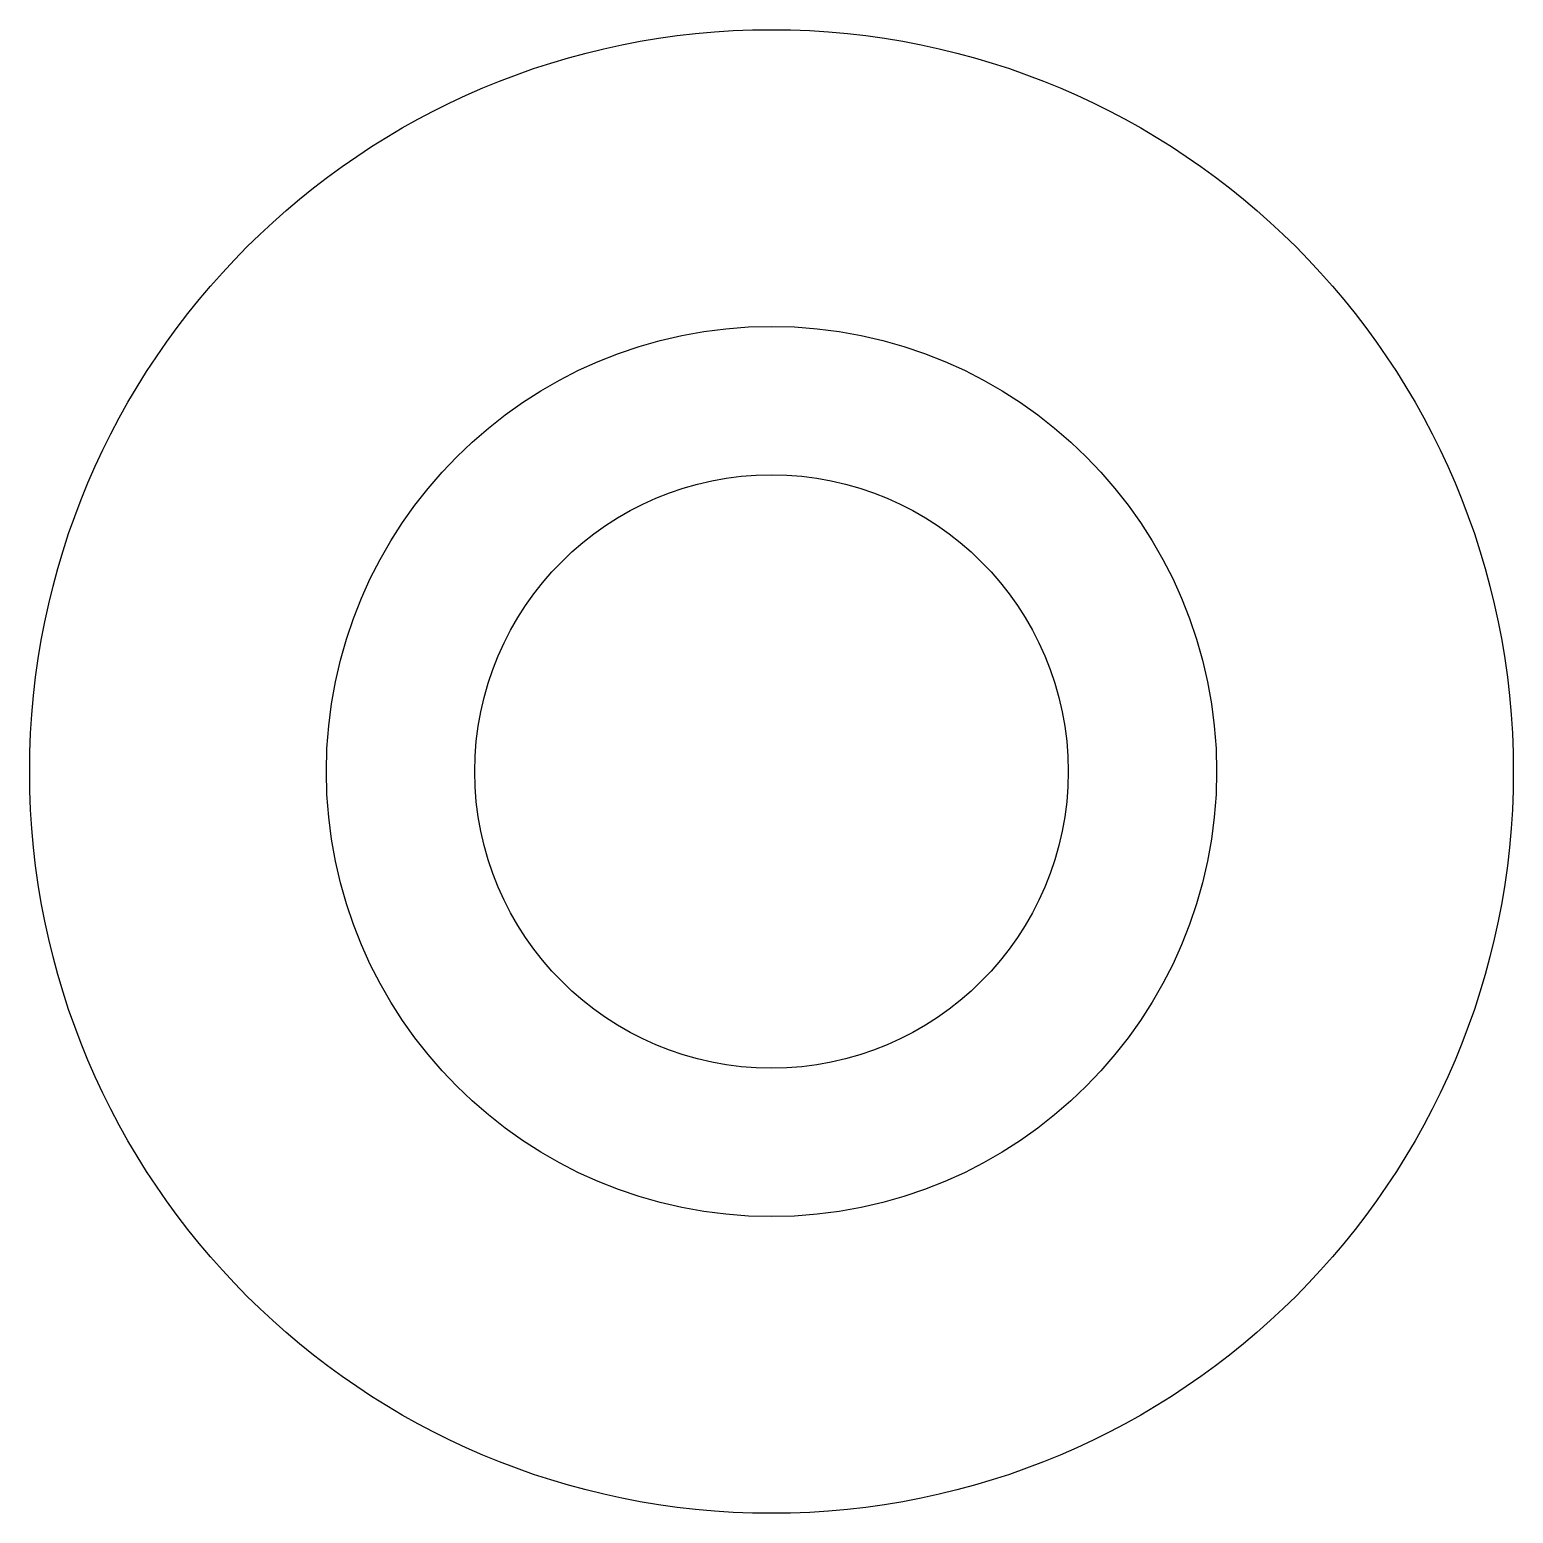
# Model space of a CAD drawing. Header units: millimetres. Extents: x 30 to 130, y 70 to 170.
import ezdxf

# ---------------------------------------------------------------- set-up
doc = ezdxf.new("R2010")
doc.units = ezdxf.units.MM

msp = doc.modelspace()

# ---------------------------------------------------------------- linework, layer by layer
for radius in [50, 30, 20]:
    msp.add_circle((80, 120), radius)

doc.saveas('drawing.dxf')
